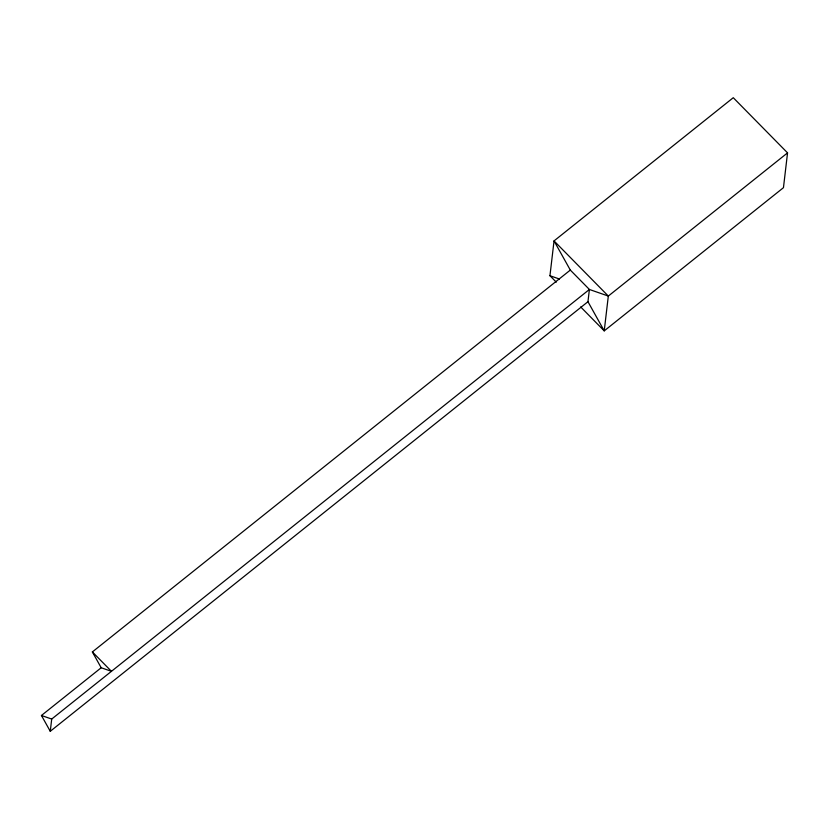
<?xml version="1.0" encoding="UTF-8"?>
<svg xmlns="http://www.w3.org/2000/svg" width="829" height="829" viewBox="0 0 829 829"><rect width="100%" height="100%" fill="white"/><g stroke="black" fill="none" stroke-linecap="round" stroke-linejoin="round"><path stroke-width="1.24" d="M580.714 306.968L604.227 330.875L608.32 296.067L554.041 240.907L570.311 270.078L589.398 289.466L587.958 301.704L50.268 731.292L51.709 719.054L589.398 289.466L608.32 296.067L787.55 152.868L733.271 97.708L554.041 240.907L549.948 275.715L556.28 282.15M787.55 152.868L783.457 187.675L604.227 330.875L587.958 301.704M92.371 651.936L111.449 671.324L101.19 667.749L92.371 651.936L570.311 270.078M50.268 731.292L41.45 715.479L101.19 667.749M549.948 275.715L559.409 279.021M41.45 715.479L51.709 719.054"/></g></svg>
